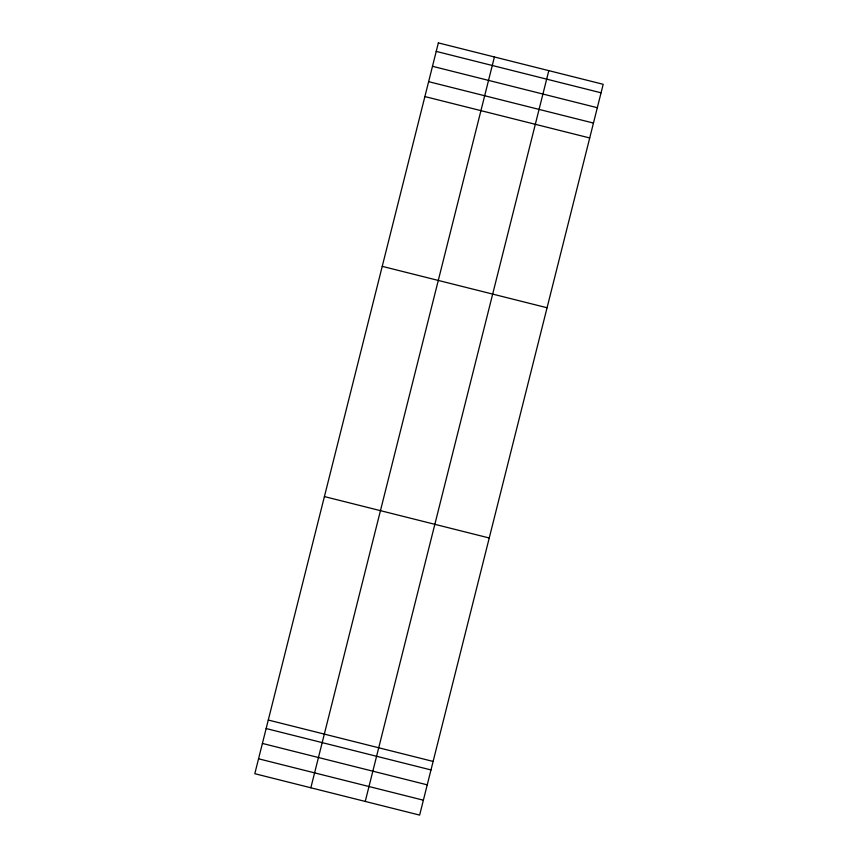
<?xml version="1.0" encoding="UTF-8"?>
<svg xmlns="http://www.w3.org/2000/svg" width="858" height="858" viewBox="0 0 858 858"><rect width="100%" height="100%" fill="white"/><g stroke="black" fill="none" stroke-linecap="round" stroke-linejoin="round"><path stroke-width="1.29" d="M310.843 787.773L494.412 56.982M365.24 801.436L548.798 70.646M436.229 51.405L601.061 92.803M432.486 66.302L597.318 107.711M428.625 81.66L593.468 123.069M424.882 96.568L589.714 137.966M382.239 266.355L547.072 307.754M324.41 496.578L489.242 537.987M268.286 720.034L433.118 761.432M266.141 728.539L430.984 769.937M262.398 743.436L427.23 784.845M258.548 758.794L423.38 800.192M438.363 42.9L254.805 773.702L419.637 815.1L603.195 84.298L438.363 42.9"/></g></svg>
